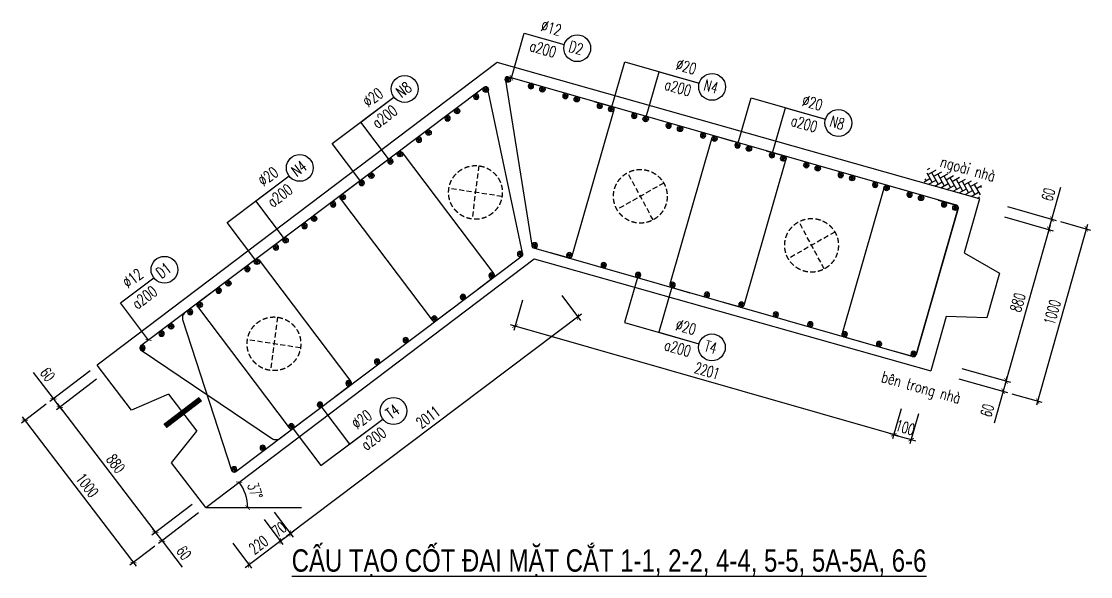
# Model space of a CAD drawing. Header units: millimetres. Extents: x -143483 to 1166745, y -1448440 to -1202244.
# Drawn here: x 638071 to 661957, y -1255045 to -1242630 of the extents above; entities that cross this region are included whole.
import ezdxf
from ezdxf.enums import TextEntityAlignment as Align

# ---------------------------------------------------------------- set-up
doc = ezdxf.new("R2010")
doc.units = ezdxf.units.MM
doc.header["$LTSCALE"] = 30
doc.header["$PDMODE"] = 3
doc.linetypes.add('DASHED', pattern=[19.05, 12.7, -6.35])
doc.layers.get('0').update_dxf_attribs({"lineweight": 9})
doc.layers.get('Defpoints').update_dxf_attribs({"lineweight": 9})
for name, color, linetype in [('ccu11-Cotthep', 9, 'Continuous'), ('ccu11-Dim', 8, 'Continuous'), ('ccu11-Hatch', 8, 'Continuous'), ('ccu11-Text', 31, 'Continuous'), ('ccu11-Thay', 7, 'Continuous'), ('ccu11-Thep', 4, 'Continuous'), ('ccu11-Thep doc', 4, 'Continuous'), ('ccu11-Thepdai', 6, 'Continuous')]:
    doc.layers.add(name, color=color, linetype=linetype)
doc.layers.add('ccu11-Khuat', color=9, linetype='DASHED', lineweight=30)
doc.layers.add('Vicom_thep doc', color=1, linetype='Continuous', lineweight=35)
doc.styles.add('ccu11-dim', font='vnsimli.shx', dxfattribs={"width": 0.65, "bigfont": 'bigfont.shx'})
doc.styles.add('ccu11-VnAvH-B', font='VHAVANB.TTF')
doc.styles.add('ccu11-vnsimli', font='vnsimli.shx', dxfattribs={"width": 0.8, "bigfont": 'vns.shx'})
doc.styles.add('ccu11-vnsimple', font='vnsimple.shx', dxfattribs={"bigfont": 'bigfont.shx'})
doc.styles.add('ccu11_simli', font='vnsimli.shx', dxfattribs={"width": 0.8})
doc.dimstyles.new('ccu11-100', dxfattribs={"dimscale": 100, "dimtxt": 2.5, "dimasz": 1, "dimexe": 1, "dimexo": 2, "dimgap": 1, "dimtad": 1, "dimdec": 0, "dimdsep": 46, "dimtxsty": 'ccu11-dim', "dimblk": 'ARCHTICK', "dimcen": -1, "dimdle": 1, "dimclrd": 256, "dimclre": 256, "dimclrt": 3, "dimadec": 0, "dimazin": 2, "dimtfac": 0.1, "dimtdec": 0, "dimtmove": 0, "dimatfit": 1, "dimldrblk": 'ARCHTICK', "dimfxl": 0, "dimtvp": 0.833333, "dimtolj": 1, "dimtzin": 12, "dimarcsym": 0})
doc.dimstyles.new('ccu11-100x4', dxfattribs={"dimscale": 100, "dimtxt": 2.5, "dimasz": 1, "dimexe": 1, "dimexo": 2, "dimgap": 1, "dimtad": 1, "dimdec": 0, "dimlfac": 0.25, "dimdsep": 46, "dimtxsty": 'ccu11-dim', "dimblk": 'ARCHTICK', "dimcen": -1, "dimdle": 1, "dimclrd": 256, "dimclre": 256, "dimclrt": 3, "dimadec": 0, "dimazin": 2, "dimtfac": 0.1, "dimtdec": 0, "dimtmove": 0, "dimatfit": 1, "dimldrblk": 'ARCHTICK', "dimfxl": 0, "dimtvp": 0.833333, "dimtolj": 1, "dimtzin": 12, "dimarcsym": 0})

# ---------------------------------------------------------------- blocks, each defined once
blk = doc.blocks.new('_ARCHTICK')
at = {"color": 0, "linetype": 'ByBlock', "const_width": 0.15}
blk.add_lwpolyline([(-0.5, -0.5), (0.5, 0.5)], dxfattribs=at)
blk = doc.blocks.new('*D3008')
at = {"layer": 'ccu11-Dim', "lineweight": -2, "transparency": 16777216}
blk.add_arc((642189, -1253501), 937, 360, 37.1599, dxfattribs=at)
at = {"layer": 'Defpoints', "color": 0, "transparency": 16777216}
for p in [(649525, -1247940), (643104, -1253300), (642189, -1253501), (642189, -1253501), (645369, -1253501)]:
    blk.add_point(p, dxfattribs=at)
at = {"layer": 'ccu11-Dim', "lineweight": -2, "transparency": 16777216, "xscale": 100, "yscale": 100, "zscale": 100}
for p, rotation in [((642936, -1252935), 127.1599090469775), ((643126, -1253501), 269.9999999999999)]:
    blk.add_blockref('_ARCHTICK', p, dxfattribs=dict(at, rotation=rotation))
at = {"layer": 'ccu11-Dim', "color": 3, "transparency": 16777216, "insert": (643290, -1253130), "char_height": 250, "attachment_point": 5, "rotation": 288.58, "style": 'ccu11-dim'}
blk.add_mtext('\\A1;37\\M+1818B', dxfattribs=at)
blk = doc.blocks.new('*D3009')
at = {"layer": 'ccu11-Dim', "linetype": 'ByBlock', "lineweight": -2, "ltscale": 30, "transparency": 16777216}
for p, q in [((638786, -1251065), (638338, -1250478)), ((639604, -1250442), (638707, -1251126)), ((639750, -1250632), (638852, -1251317)), ((638932, -1251256), (638786, -1251065)), ((638932, -1251256), (638993, -1251336))]:
    blk.add_line(p, q, dxfattribs=at)
at = {"layer": 'Defpoints', "color": 0, "linetype": 'ByBlock', "ltscale": 30, "transparency": 16777216}
for p in [(639763, -1250320), (639909, -1250511), (638932, -1251256)]:
    blk.add_point(p, dxfattribs=at)
at = {"layer": 'ccu11-Dim', "linetype": 'ByBlock', "lineweight": -2, "ltscale": 30, "transparency": 16777216, "xscale": 100, "yscale": 100, "zscale": 100}
for p, rotation in [((638786, -1251065), 307.3414812402045), ((638932, -1251256), 127.3414812402045)]:
    blk.add_blockref('_ARCHTICK', p, dxfattribs=dict(at, rotation=rotation))
at = {"layer": 'ccu11-Dim', "color": 3, "linetype": 'ByBlock', "ltscale": 30, "transparency": 16777216, "insert": (638657, -1250525), "char_height": 250, "attachment_point": 5, "rotation": 307.3415, "style": 'ccu11-dim'}
blk.add_mtext('\\A1;60', dxfattribs=at)
blk = doc.blocks.new('*D3010')
at = {"layer": 'ccu11-Dim', "linetype": 'ByBlock', "lineweight": -2, "ltscale": 30, "transparency": 16777216}
for p, q in [((639750, -1250632), (638852, -1251317)), ((638871, -1251177), (641128, -1254134)), ((641885, -1253431), (640988, -1254115))]:
    blk.add_line(p, q, dxfattribs=at)
at = {"layer": 'Defpoints', "color": 0, "linetype": 'ByBlock', "ltscale": 30, "transparency": 16777216}
for p in [(639909, -1250511), (642044, -1253310), (641067, -1254055)]:
    blk.add_point(p, dxfattribs=at)
at = {"layer": 'ccu11-Dim', "linetype": 'ByBlock', "lineweight": -2, "ltscale": 30, "transparency": 16777216, "xscale": 100, "yscale": 100, "zscale": 100}
for p, rotation in [((638932, -1251256), 127.3414812402045), ((641067, -1254055), 307.3414812402045)]:
    blk.add_blockref('_ARCHTICK', p, dxfattribs=dict(at, rotation=rotation))
at = {"layer": 'ccu11-Dim', "color": 3, "linetype": 'ByBlock', "ltscale": 30, "transparency": 16777216, "insert": (640178, -1252519), "char_height": 250, "attachment_point": 5, "rotation": 307.3415, "style": 'ccu11-dim'}
blk.add_mtext('\\A1;880', dxfattribs=at)
blk = doc.blocks.new('*D3011')
at = {"layer": 'ccu11-Dim', "linetype": 'ByBlock', "lineweight": -2, "ltscale": 30, "transparency": 16777216}
for p, q in [((641885, -1253431), (640988, -1254115)), ((642030, -1253622), (641133, -1254306)), ((641067, -1254055), (641006, -1253975)), ((641067, -1254055), (641213, -1254246)), ((641213, -1254246), (641661, -1254834))]:
    blk.add_line(p, q, dxfattribs=at)
at = {"layer": 'Defpoints', "color": 0, "linetype": 'ByBlock', "ltscale": 30, "transparency": 16777216}
for p in [(642044, -1253310), (642189, -1253501), (641067, -1254055)]:
    blk.add_point(p, dxfattribs=at)
at = {"layer": 'ccu11-Dim', "linetype": 'ByBlock', "lineweight": -2, "ltscale": 30, "transparency": 16777216, "xscale": 100, "yscale": 100, "zscale": 100}
for p, rotation in [((641067, -1254055), 307.3414812402044), ((641213, -1254246), 127.3414812402044)]:
    blk.add_blockref('_ARCHTICK', p, dxfattribs=dict(at, rotation=rotation))
at = {"layer": 'ccu11-Dim', "color": 3, "linetype": 'ByBlock', "ltscale": 30, "transparency": 16777216, "insert": (641700, -1254513), "char_height": 250, "attachment_point": 5, "rotation": 307.3415, "style": 'ccu11-dim'}
blk.add_mtext('\\A1;60', dxfattribs=at)
blk = doc.blocks.new('*D3012')
at = {"layer": 'ccu11-Dim', "linetype": 'ByBlock', "lineweight": -2, "ltscale": 30, "transparency": 16777216}
for p, q in [((638627, -1251187), (638071, -1251611)), ((638090, -1251471), (640637, -1254810)), ((641054, -1254367), (640497, -1254792))]:
    blk.add_line(p, q, dxfattribs=at)
at = {"layer": 'Defpoints', "color": 0, "linetype": 'ByBlock', "ltscale": 30, "transparency": 16777216}
for p in [(638786, -1251065), (641213, -1254246), (640577, -1254731)]:
    blk.add_point(p, dxfattribs=at)
at = {"layer": 'ccu11-Dim', "linetype": 'ByBlock', "lineweight": -2, "ltscale": 30, "transparency": 16777216, "xscale": 100, "yscale": 100, "zscale": 100}
for p, rotation in [((638150, -1251551), 127.3414812402045), ((640577, -1254731), 307.3414812402045)]:
    blk.add_blockref('_ARCHTICK', p, dxfattribs=dict(at, rotation=rotation))
at = {"layer": 'ccu11-Dim', "color": 3, "linetype": 'ByBlock', "ltscale": 30, "transparency": 16777216, "insert": (639542, -1253004), "char_height": 250, "attachment_point": 5, "rotation": 307.3415, "style": 'ccu11-dim'}
blk.add_mtext('\\A1;1000', dxfattribs=at)
blk = doc.blocks.new('*D3013')
at = {"layer": 'ccu11-Dim', "linetype": 'ByBlock', "lineweight": -2, "ltscale": 30, "transparency": 16777216}
for p, q in [((661091, -1247052), (661292, -1246340)), ((660101, -1246772), (661187, -1247079)), ((660036, -1247003), (661122, -1247310)), ((661026, -1247283), (661091, -1247052)), ((661026, -1247283), (660998, -1247379))]:
    blk.add_line(p, q, dxfattribs=at)
at = {"layer": 'Defpoints', "color": 0, "linetype": 'ByBlock', "ltscale": 30, "transparency": 16777216}
for p in [(659909, -1246718), (659843, -1246949), (661026, -1247283)]:
    blk.add_point(p, dxfattribs=at)
at = {"layer": 'ccu11-Dim', "linetype": 'ByBlock', "lineweight": -2, "ltscale": 30, "transparency": 16777216, "xscale": 100, "yscale": 100, "zscale": 100}
for p, rotation in [((661091, -1247052), 254.2212265871178), ((661026, -1247283), 74.22122658711788)]:
    blk.add_blockref('_ARCHTICK', p, dxfattribs=dict(at, rotation=rotation))
at = {"layer": 'ccu11-Dim', "color": 3, "linetype": 'ByBlock', "ltscale": 30, "transparency": 16777216, "insert": (661012, -1246502), "char_height": 250, "attachment_point": 5, "rotation": 74.2212, "style": 'ccu11-dim'}
blk.add_mtext('\\A1;60', dxfattribs=at)
blk = doc.blocks.new('*D3014')
at = {"layer": 'ccu11-Dim', "linetype": 'ByBlock', "lineweight": -2, "ltscale": 30, "transparency": 16777216}
for p, q in [((660036, -1247003), (661122, -1247310)), ((661053, -1247186), (660041, -1250766)), ((659079, -1250390), (660165, -1250697))]:
    blk.add_line(p, q, dxfattribs=at)
at = {"layer": 'Defpoints', "color": 0, "linetype": 'ByBlock', "ltscale": 30, "transparency": 16777216}
for p in [(659843, -1246949), (658886, -1250336), (660068, -1250670)]:
    blk.add_point(p, dxfattribs=at)
at = {"layer": 'ccu11-Dim', "linetype": 'ByBlock', "lineweight": -2, "ltscale": 30, "transparency": 16777216, "xscale": 100, "yscale": 100, "zscale": 100}
for p, rotation in [((661026, -1247283), 74.22122658711785), ((660068, -1250670), 254.2212265871178)]:
    blk.add_blockref('_ARCHTICK', p, dxfattribs=dict(at, rotation=rotation))
at = {"layer": 'ccu11-Dim', "color": 3, "linetype": 'ByBlock', "ltscale": 30, "transparency": 16777216, "insert": (660330, -1248915), "char_height": 250, "attachment_point": 5, "rotation": 74.2212, "style": 'ccu11-dim'}
blk.add_mtext('\\A1;880', dxfattribs=at)
blk = doc.blocks.new('*D3015')
at = {"layer": 'ccu11-Dim', "linetype": 'ByBlock', "lineweight": -2, "ltscale": 30, "transparency": 16777216}
for p, q in [((659079, -1250390), (660165, -1250697)), ((659013, -1250621), (660099, -1250928)), ((660068, -1250670), (660003, -1250901)), ((660068, -1250670), (660096, -1250574)), ((660003, -1250901), (659802, -1251613))]:
    blk.add_line(p, q, dxfattribs=at)
at = {"layer": 'Defpoints', "color": 0, "linetype": 'ByBlock', "ltscale": 30, "transparency": 16777216}
for p in [(658886, -1250336), (658821, -1250567), (660068, -1250670)]:
    blk.add_point(p, dxfattribs=at)
at = {"layer": 'ccu11-Dim', "linetype": 'ByBlock', "lineweight": -2, "ltscale": 30, "transparency": 16777216, "xscale": 100, "yscale": 100, "zscale": 100}
for p, rotation in [((660068, -1250670), 254.2212265871178), ((660003, -1250901), 74.22122658711785)]:
    blk.add_blockref('_ARCHTICK', p, dxfattribs=dict(at, rotation=rotation))
at = {"layer": 'ccu11-Dim', "color": 3, "linetype": 'ByBlock', "ltscale": 30, "transparency": 16777216, "insert": (659648, -1251329), "char_height": 250, "attachment_point": 5, "rotation": 74.2212, "style": 'ccu11-dim'}
blk.add_mtext('\\A1;60', dxfattribs=at)
blk = doc.blocks.new('*D3016')
at = {"layer": 'ccu11-Dim', "linetype": 'ByBlock', "lineweight": -2, "ltscale": 30, "transparency": 16777216}
for p, q in [((661888, -1247173), (660746, -1251215)), ((661283, -1247106), (661957, -1247296)), ((660196, -1250955), (660869, -1251146))]:
    blk.add_line(p, q, dxfattribs=at)
at = {"layer": 'Defpoints', "color": 0, "linetype": 'ByBlock', "ltscale": 30, "transparency": 16777216}
for p in [(661091, -1247052), (660003, -1250901), (660773, -1251118)]:
    blk.add_point(p, dxfattribs=at)
at = {"layer": 'ccu11-Dim', "linetype": 'ByBlock', "lineweight": -2, "ltscale": 30, "transparency": 16777216, "xscale": 100, "yscale": 100, "zscale": 100}
for p, rotation in [((661861, -1247269), 74.22122658711785), ((660773, -1251118), 254.2212265871178)]:
    blk.add_blockref('_ARCHTICK', p, dxfattribs=dict(at, rotation=rotation))
at = {"layer": 'ccu11-Dim', "color": 3, "linetype": 'ByBlock', "ltscale": 30, "transparency": 16777216, "insert": (661100, -1249133), "char_height": 250, "attachment_point": 5, "rotation": 74.2212, "style": 'ccu11-dim'}
blk.add_mtext('\\A1;1000', dxfattribs=at)
blk = doc.blocks.new('MCT')
at = {"ltscale": 0.005}
for p, q in [((-0.49, 0), (0.49, 0)), ((0.35, -0.35), (-0.35, 0.35)), ((-0.35, -0.35), (0.35, 0.35)), ((0, -0.49), (0, 0.49))]:
    blk.add_line(p, q, dxfattribs=at)
blk.add_circle((0, 0), 0.492, dxfattribs=at)
blk = doc.blocks.new('*U1507')
at = {"layer": 'ccu11-Thep doc', "xscale": -121.9200000001001, "yscale": 121.9200000001001, "zscale": 121.92, "rotation": 270}
blk.add_blockref('MCT', (0, 0), dxfattribs=at)
blk = doc.blocks.new('*U1508')
at = {"layer": 'ccu11-Thep doc', "color": 0, "linetype": 'ByBlock', "lineweight": -2, "transparency": 16777216}
for p in [(0, 0), (800, 0), (1600, 0), (2400, 0), (3200, 0), (4000, 0), (4800, 0), (5600, 0), (6400, 0), (7200, 0), (8000, 0), (8800, 0)]:
    blk.add_blockref('*U1507', p, dxfattribs=at)
blk = doc.blocks.new('*U1509')
at = {"layer": 'ccu11-Thep doc', "xscale": -121.9200000001001, "yscale": 121.9200000001001, "zscale": 121.92, "rotation": 270}
blk.add_blockref('MCT', (0, 0), dxfattribs=at)
blk = doc.blocks.new('*U1510')
at = {"layer": 'ccu11-Thep doc', "color": 0, "linetype": 'ByBlock', "lineweight": -2, "transparency": 16777216}
for p in [(0, 0), (800, 0), (1600, 0), (2400, 0), (3200, 0), (4000, 0), (4800, 0), (5600, 0), (6400, 0), (7200, 0), (8000, 0)]:
    blk.add_blockref('*U1509', p, dxfattribs=at)
blk = doc.blocks.new('SHD')
at = {"layer": 'ccu11-Cotthep'}
blk.add_circle((300, 0), 300, dxfattribs=at)
at = {"layer": 'ccu11-Cotthep', "color": 31, "style": 'ccu11_simli', "width": 0.8}
blk.add_attdef('DK', text='', height=250, dxfattribs=at).set_placement((-101, 65), align=Align.BOTTOM_RIGHT)
blk.add_attdef('KH', text='', height=250, dxfattribs=at).set_placement((300, 0), align=Align.MIDDLE)
blk.add_attdef('KC', text='', height=250, dxfattribs=at).set_placement((-101, -142), align=Align.TOP_RIGHT)
blk = doc.blocks.new('*D3017')
at = {"layer": 'ccu11-Dim', "linetype": 'ByBlock', "lineweight": -2, "ltscale": 30, "transparency": 16777216}
for p, q in [((643494, -1253770), (643915, -1254329)), ((643072, -1254839), (643935, -1254189)), ((642791, -1254299), (643213, -1254858))]:
    blk.add_line(p, q, dxfattribs=at)
at = {"layer": 'Defpoints', "color": 0, "linetype": 'ByBlock', "ltscale": 30, "transparency": 16777216}
for p in [(643374, -1253610), (642671, -1254140), (643855, -1254249)]:
    blk.add_point(p, dxfattribs=at)
at = {"layer": 'ccu11-Dim', "linetype": 'ByBlock', "lineweight": -2, "ltscale": 30, "transparency": 16777216, "xscale": 100, "yscale": 100, "zscale": 100}
for p, rotation in [((643855, -1254249), 37.00000000449088), ((643152, -1254779), 217.0000000044909)]:
    blk.add_blockref('_ARCHTICK', p, dxfattribs=dict(at, rotation=rotation))
at = {"layer": 'ccu11-Dim', "color": 3, "linetype": 'ByBlock', "ltscale": 30, "transparency": 16777216, "insert": (643368, -1254334), "char_height": 250, "attachment_point": 5, "rotation": 37, "style": 'ccu11-dim'}
blk.add_mtext('\\A1;220', dxfattribs=at)
blk = doc.blocks.new('*D3018')
at = {"layer": 'ccu11-Dim', "linetype": 'ByBlock', "lineweight": -2, "ltscale": 30, "transparency": 16777216}
for p, q in [((643494, -1253770), (643915, -1254329)), ((643718, -1253601), (644139, -1254160)), ((644079, -1254081), (644159, -1254020)), ((643855, -1254249), (643775, -1254309)), ((643855, -1254249), (644079, -1254081))]:
    blk.add_line(p, q, dxfattribs=at)
at = {"layer": 'Defpoints', "color": 0, "linetype": 'ByBlock', "ltscale": 30, "transparency": 16777216}
for p in [(643597, -1253442), (643374, -1253610), (644079, -1254081)]:
    blk.add_point(p, dxfattribs=at)
at = {"layer": 'ccu11-Dim', "linetype": 'ByBlock', "lineweight": -2, "ltscale": 30, "transparency": 16777216, "xscale": 100, "yscale": 100, "zscale": 100}
for p, rotation in [((644079, -1254081), 217.0000000044909), ((643855, -1254249), 37.00000000449092)]:
    blk.add_blockref('_ARCHTICK', p, dxfattribs=dict(at, rotation=rotation))
at = {"layer": 'ccu11-Dim', "color": 3, "linetype": 'ByBlock', "ltscale": 30, "transparency": 16777216, "insert": (643832, -1253985), "char_height": 250, "attachment_point": 5, "rotation": 37, "style": 'ccu11-dim'}
blk.add_mtext('\\A1;70', dxfattribs=at)
blk = doc.blocks.new('*D3019')
at = {"layer": 'ccu11-Dim', "linetype": 'ByBlock', "lineweight": -2, "ltscale": 30, "transparency": 16777216}
for p, q in [((650143, -1248760), (650564, -1249319)), ((650584, -1249179), (643999, -1254141)), ((643718, -1253601), (644139, -1254160))]:
    blk.add_line(p, q, dxfattribs=at)
at = {"layer": 'Defpoints', "color": 0, "linetype": 'ByBlock', "ltscale": 30, "transparency": 16777216}
for p in [(650022, -1248600), (643597, -1253442), (644079, -1254081)]:
    blk.add_point(p, dxfattribs=at)
at = {"layer": 'ccu11-Dim', "linetype": 'ByBlock', "lineweight": -2, "ltscale": 30, "transparency": 16777216, "xscale": 100, "yscale": 100, "zscale": 100}
for p, rotation in [((650504, -1249239), 37.00000000449092), ((644079, -1254081), 217.0000000044909)]:
    blk.add_blockref('_ARCHTICK', p, dxfattribs=dict(at, rotation=rotation))
at = {"layer": 'ccu11-Dim', "color": 3, "linetype": 'ByBlock', "ltscale": 30, "transparency": 16777216, "insert": (647156, -1251480), "char_height": 250, "attachment_point": 5, "rotation": 37, "style": 'ccu11-dim'}
blk.add_mtext('\\A1;2011', dxfattribs=at)
blk = doc.blocks.new('*U1513')
at = {"layer": 'ccu11-Thep doc', "xscale": -121.9200000001001, "yscale": 121.9200000001001, "zscale": 121.92, "rotation": 270}
blk.add_blockref('MCT', (0, 0), dxfattribs=at)
blk = doc.blocks.new('*U1514')
at = {"layer": 'ccu11-Thep doc', "color": 0, "linetype": 'ByBlock', "lineweight": -2, "transparency": 16777216}
for p in [(0, 0), (800, 0), (1600, 0), (2400, 0), (3200, 0), (4000, 0), (4800, 0), (5600, 0), (6400, 0), (7200, 0), (8000, 0), (8800, 0), (9600, 0), (10400, 0)]:
    blk.add_blockref('*U1513', p, dxfattribs=at)
blk = doc.blocks.new('*U1511')
at = {"layer": 'ccu11-Thep doc', "xscale": -121.9200000001001, "yscale": 121.9200000001001, "zscale": 121.92, "rotation": 270}
blk.add_blockref('MCT', (0, 0), dxfattribs=at)
blk = doc.blocks.new('*U1512')
at = {"layer": 'ccu11-Thep doc', "color": 0, "linetype": 'ByBlock', "lineweight": -2, "transparency": 16777216}
for p in [(0, 0), (800, 0), (1600, 0), (2400, 0), (3200, 0), (4000, 0), (4800, 0), (5600, 0), (6400, 0), (7200, 0), (8000, 0), (8800, 0)]:
    blk.add_blockref('*U1511', p, dxfattribs=at)
blk = doc.blocks.new('*D3020')
at = {"layer": 'ccu11-Dim', "linetype": 'ByBlock', "lineweight": -2, "ltscale": 30, "transparency": 16777216}
for p, q in [((649263, -1248865), (649069, -1249541)), ((657657, -1251900), (649001, -1249418)), ((657726, -1251296), (657533, -1251968))]:
    blk.add_line(p, q, dxfattribs=at)
at = {"layer": 'Defpoints', "color": 0, "linetype": 'ByBlock', "ltscale": 30, "transparency": 16777216}
for p in [(649318, -1248673), (649097, -1249445), (657782, -1251103)]:
    blk.add_point(p, dxfattribs=at)
at = {"layer": 'ccu11-Dim', "linetype": 'ByBlock', "lineweight": -2, "ltscale": 30, "transparency": 16777216, "xscale": 100, "yscale": 100, "zscale": 100}
for p, rotation in [((649097, -1249445), 163.9999999969011), ((657561, -1251872), 343.9999999969011)]:
    blk.add_blockref('_ARCHTICK', p, dxfattribs=dict(at, rotation=rotation))
at = {"layer": 'ccu11-Dim', "color": 3, "linetype": 'ByBlock', "ltscale": 30, "transparency": 16777216, "insert": (653391, -1250442), "char_height": 250, "attachment_point": 5, "rotation": 344, "style": 'ccu11-dim'}
blk.add_mtext('\\A1;2201', dxfattribs=at)
blk = doc.blocks.new('*D3021')
at = {"layer": 'ccu11-Dim', "linetype": 'ByBlock', "lineweight": -2, "ltscale": 30, "transparency": 16777216}
for p, q in [((657726, -1251296), (657533, -1251968)), ((658111, -1251406), (657918, -1252079)), ((657561, -1251872), (657465, -1251845)), ((657561, -1251872), (657946, -1251983)), ((657946, -1251983), (658042, -1252010))]:
    blk.add_line(p, q, dxfattribs=at)
at = {"layer": 'Defpoints', "color": 0, "linetype": 'ByBlock', "ltscale": 30, "transparency": 16777216}
for p in [(657782, -1251103), (658166, -1251214), (657946, -1251983)]:
    blk.add_point(p, dxfattribs=at)
at = {"layer": 'ccu11-Dim', "linetype": 'ByBlock', "lineweight": -2, "ltscale": 30, "transparency": 16777216, "xscale": 100, "yscale": 100, "zscale": 100}
for p, rotation in [((657561, -1251872), 343.9999999969011), ((657946, -1251983), 163.9999999969011)]:
    blk.add_blockref('_ARCHTICK', p, dxfattribs=dict(at, rotation=rotation))
at = {"layer": 'ccu11-Dim', "color": 3, "linetype": 'ByBlock', "ltscale": 30, "transparency": 16777216, "insert": (657815, -1251711), "char_height": 250, "attachment_point": 5, "rotation": 344, "style": 'ccu11-dim'}
blk.add_mtext('\\A1;100', dxfattribs=at)
blk = doc.blocks.new('ccu11_block_thep')
at = {"layer": 'ccu11-Thep', "color": 3}
for p, q in [((-0.4, 0), (0.4, 0)), ((-0.28, 0.28), (0.28, -0.28)), ((0.28, 0.28), (-0.28, -0.28)), ((0, 0.4), (0, -0.4))]:
    blk.add_line(p, q, dxfattribs=at)
at = {"layer": 'ccu11-Thep', "color": 1, "const_width": 0.0667}
blk.add_lwpolyline([(-0.4, 0, 1), (0.4, 0, 1), (-0.4, 0, 1)], format="xyb", dxfattribs=at)
at = {"layer": 'ccu11-Thep', "color": 1}
blk.add_circle((0, 0), 0.4, dxfattribs=at)
blk = doc.blocks.new('*U1519')
at = {"layer": 'Vicom_thep doc', "xscale": -150, "yscale": 150, "zscale": 150, "rotation": 180}
blk.add_blockref('ccu11_block_thep', (0, 0), dxfattribs=at)
blk = doc.blocks.new('*U1520')
at = {"layer": 'ccu11-Thep doc', "color": 0, "linetype": 'ByBlock', "lineweight": -2, "transparency": 16777216}
for p in [(0, 0), (800, 0), (1600, 0), (2400, 0), (3200, 0), (4000, 0), (4800, 0), (5600, 0), (6400, 0), (7200, 0), (8000, 0), (8800, 0)]:
    blk.add_blockref('*U1519', p, dxfattribs=at)
blk = doc.blocks.new('*U1521')
at = {"layer": 'Vicom_thep doc', "xscale": -150, "yscale": 150, "zscale": 150, "rotation": 180}
blk.add_blockref('ccu11_block_thep', (0, 0), dxfattribs=at)
blk = doc.blocks.new('*U1522')
at = {"layer": 'ccu11-Thep doc', "color": 0, "linetype": 'ByBlock', "lineweight": -2, "transparency": 16777216}
for p in [(0, 0), (800, 0), (1600, 0), (2400, 0), (3200, 0), (4000, 0), (4800, 0), (5600, 0), (6400, 0), (7200, 0), (8000, 0), (8800, 0), (9600, 0)]:
    blk.add_blockref('*U1521', p, dxfattribs=at)

msp = doc.modelspace()

# ---------------------------------------------------------------- hatches: boundary and pattern name
at = {"layer": 'ccu11-Hatch', "ltscale": 10}
h = msp.add_hatch(dxfattribs=at)
h.set_pattern_fill('AR-HBONE', color=256, scale=25, angle=254.221227, style=0)
h.set_pattern_definition([(29.2212266, (-1997648.73, 1350248.35), (136.0924299, -38.4558258), [300, -100]), (299.2212266, (-1997561.46, 1350297.17), (136.0924299, -38.4558258), [300, -100])])
h.paths.add_polyline_path([(658326.61, -1245904.03), (658230.69, -1246243.47), (659474.35, -1246594.89), (659523.2, -1246264.42)])

# ---------------------------------------------------------------- linework, layer by layer
at = {"layer": 'ccu11-Dim'}
msp.add_lwpolyline([(642189.2, -1253500.51), (644331.65, -1253500.51)], dxfattribs=at)
at = {"layer": 'ccu11-Khuat', "ltscale": 0.3}
for p, q in [((648290.97, -1245859.61), (648138.31, -1247049.86)), ((652182.56, -1247069.62), (651613.49, -1246013.14)), ((648807.75, -1246545.4), (647621.53, -1246364.07)), ((652419.25, -1246244.19), (651376.8, -1246838.58)), ((656007.86, -1248166.51), (655438.79, -1247110.02)), ((656244.55, -1247341.07), (655202.1, -1247935.46)), ((643789.41, -1249244.82), (643636.75, -1250435.07)), ((644306.19, -1249930.61), (643119.97, -1249749.28))]:
    msp.add_line(p, q, dxfattribs=at)
for centre in [(648214.64, -1246454.74), (651898.03, -1246541.38), (655723.32, -1247638.27), (643713.08, -1249839.95)]:
    msp.add_circle(centre, 600, dxfattribs=at)
at = {"layer": 'ccu11-Thay'}
for p, q in [((648696.38, -1243549.34), (639762.93, -1250320.35)), ((659474.35, -1246594.89), (648696.38, -1243549.34)), ((659474.35, -1246594.89), (659131.73, -1247807.41)), ((659131.73, -1247807.41), (659918.52, -1248258.35)), ((642189.2, -1253500.51), (649525.29, -1247940.2)), ((649525.29, -1247940.2), (658386.66, -1250444.17)), ((659918.52, -1248258.35), (659635.72, -1249259.16)), ((658729.28, -1249231.64), (658386.66, -1250444.17)), ((659635.72, -1249259.16), (658729.28, -1249231.64)), ((640527.22, -1251322.11), (639762.95, -1250320.37)), ((641360.1, -1250963.39), (640527.22, -1251322.11)), ((641424.93, -1252498.77), (641990.93, -1251790.22)), ((642189.2, -1253500.51), (641424.93, -1252498.77))]:
    msp.add_line(p, q, dxfattribs=at)
msp.add_lwpolyline([(641360.1, -1250963.39), (641990.93, -1251790.22)], dxfattribs=at)
at = {"layer": 'ccu11-Thep', "const_width": 120}
msp.add_lwpolyline([(642073.22, -1251073.38), (641278.19, -1251679.95)], dxfattribs=at)
at = {"layer": 'ccu11-Thepdai'}
for points in [[(649507.87, -1247693.56), (657983.94, -1250124.03, 0.41421356), (658058.15, -1250082.9), (658998.07, -1246804.99, 0.41421356), (658963.79, -1246743.15), (648940.1, -1243868.9, 0.41421356), (648878.25, -1243903.18), (649473.59, -1247631.72, 0.41421356), (649507.87, -1247693.56)], [(642280.92, -1248723.37), (641705.52, -1249156.96, 0.23620228), (641672.08, -1249298.29), (642764.68, -1252665.55, 0.5204497), (642858.16, -1252695.9), (649256.44, -1247874.45, 0.41421356), (649266.29, -1247804.42), (648485.9, -1244110.19, 0.41421356), (648415.87, -1244100.35), (640739.77, -1249884.7, 0.5204497), (640743.18, -1249982.93), (643678.83, -1251961.34, 0.23620228), (643823.91, -1251968.15), (644399.3, -1251534.56)], [(650860.36, -1244419.53), (651264.09, -1244535.29, -0.41421356), (651305.22, -1244609.51), (650368.06, -1247877.8, -0.41421356), (650293.84, -1247918.93), (649890.11, -1247803.17)], [(653974.84, -1245312.59), (653571.11, -1245196.82, 0.41421356), (653496.9, -1245237.96), (652559.73, -1248506.25, 0.41421356), (652600.87, -1248580.46), (653004.6, -1248696.23)], [(646155.73, -1245803.48), (646491.16, -1245550.72, -0.41421356), (646575.19, -1245562.53), (648621.36, -1248277.89, -0.41421356), (648609.55, -1248361.92), (648274.12, -1248614.68)], [(654705.4, -1245522.08), (655109.13, -1245637.84, -0.41421356), (655150.27, -1245712.06), (654213.1, -1248980.35, -0.41421356), (654138.89, -1249021.48), (653735.16, -1248905.72)], [(645548.77, -1246260.86), (645213.34, -1246513.62, 0.41421356), (645201.54, -1246597.65), (647247.71, -1249313.01, 0.41421356), (647331.73, -1249324.82), (647667.16, -1249072.06)], [(657819.89, -1246415.14), (657416.16, -1246299.37, 0.41421356), (657341.95, -1246340.51), (656404.78, -1249608.8, 0.41421356), (656445.92, -1249683.01), (656849.65, -1249798.78)], [(658550.45, -1246624.62), (658954.18, -1246740.39, -0.41421356), (658995.32, -1246814.61), (658058.15, -1250082.9, -0.41421356), (657983.94, -1250124.03), (657580.21, -1250008.27)], [(642961.19, -1248210.74), (643296.62, -1247957.98, -0.41421356), (643380.65, -1247969.79), (645426.82, -1250685.15, -0.41421356), (645415.01, -1250769.18), (645079.58, -1251021.94)], [(642354.23, -1248668.12), (642018.8, -1248920.88, 0.41421356), (642006.99, -1249004.91), (644053.16, -1251720.27, 0.41421356), (644137.19, -1251732.08), (644472.62, -1251479.32)]]:
    msp.add_lwpolyline(points, format="xyb", dxfattribs=at)

# ---------------------------------------------------------------- block references
at = {"layer": 'ccu11-Cotthep'}
ref = msp.add_blockref('SHD', (650198.76, -1243147.53), dxfattribs=dict(at, rotation=344))
ref.add_attrib('KH', 'D2', dxfattribs={"color": 31, "height": 250, "rotation": 344, "style": 'ccu11-vnsimple', "width": 0.7}).set_placement((650463.11, -1243223.33), align=Align.MIDDLE_CENTER)
ref.add_attrib('KC', 'a200', dxfattribs={"color": 31, "height": 250, "rotation": 344, "style": 'ccu11-vnsimple', "width": 0.7}).set_placement((649759.22, -1243125.53), align=Align.TOP_CENTER)
ref.add_attrib('DK', '`12', dxfattribs={"color": 31, "height": 250, "rotation": 344, "style": 'ccu11-vnsimple', "width": 0.7}).set_placement((649853.4, -1242970.48), align=Align.BOTTOM_CENTER)
ref = msp.add_blockref('SHD', (653212.87, -1244011.81), dxfattribs=dict(at, rotation=344))
ref.add_attrib('KH', 'N4', dxfattribs={"color": 31, "height": 250, "rotation": 344, "style": 'ccu11-vnsimple', "width": 0.7}).set_placement((653477.22, -1244087.62), align=Align.MIDDLE_CENTER)
ref.add_attrib('KC', 'a200', dxfattribs={"color": 31, "height": 250, "rotation": 344, "style": 'ccu11-vnsimple', "width": 0.7}).set_placement((652773.33, -1243989.81), align=Align.TOP_CENTER)
ref.add_attrib('DK', '`20', dxfattribs={"color": 31, "height": 250, "rotation": 344, "style": 'ccu11-vnsimple', "width": 0.7}).set_placement((652867.51, -1243834.76), align=Align.BOTTOM_CENTER)
ref = msp.add_blockref('SHD', (646393.2, -1244321.87), dxfattribs=dict(at, rotation=37))
ref.add_attrib('KH', 'N8', dxfattribs={"color": 31, "height": 250, "rotation": 37, "style": 'ccu11-vnsimple', "width": 0.7}).set_placement((646612.83, -1244156.37), align=Align.MIDDLE_CENTER)
ref.add_attrib('KC', 'a200', dxfattribs={"color": 31, "height": 250, "rotation": 37, "style": 'ccu11-vnsimple', "width": 0.7}).set_placement((646111.1, -1244659.66), align=Align.TOP_CENTER)
ref.add_attrib('DK', '`20', dxfattribs={"color": 31, "height": 250, "rotation": 37, "style": 'ccu11-vnsimple', "width": 0.7}).set_placement((646043.96, -1244491.13), align=Align.BOTTOM_CENTER)
ref = msp.add_blockref('SHD', (656033.58, -1244819.91), dxfattribs=dict(at, rotation=344))
ref.add_attrib('KH', 'N8', dxfattribs={"color": 31, "height": 250, "rotation": 344, "style": 'ccu11-vnsimple', "width": 0.7}).set_placement((656297.93, -1244895.71), align=Align.MIDDLE_CENTER)
ref.add_attrib('KC', 'a200', dxfattribs={"color": 31, "height": 250, "rotation": 344, "style": 'ccu11-vnsimple', "width": 0.7}).set_placement((655594.04, -1244797.9), align=Align.TOP_CENTER)
ref.add_attrib('DK', '`20', dxfattribs={"color": 31, "height": 250, "rotation": 344, "style": 'ccu11-vnsimple', "width": 0.7}).set_placement((655688.22, -1244642.85), align=Align.BOTTOM_CENTER)
ref = msp.add_blockref('SHD', (644051.36, -1246086.58), dxfattribs=dict(at, rotation=37))
ref.add_attrib('KH', 'N4', dxfattribs={"color": 31, "height": 250, "rotation": 37, "style": 'ccu11-vnsimple', "width": 0.7}).set_placement((644270.98, -1245921.08), align=Align.MIDDLE_CENTER)
ref.add_attrib('KC', 'a200', dxfattribs={"color": 31, "height": 250, "rotation": 37, "style": 'ccu11-vnsimple', "width": 0.7}).set_placement((643769.26, -1246424.36), align=Align.TOP_CENTER)
ref.add_attrib('DK', '`20', dxfattribs={"color": 31, "height": 250, "rotation": 37, "style": 'ccu11-vnsimple', "width": 0.7}).set_placement((643702.11, -1246255.84), align=Align.BOTTOM_CENTER)
ref = msp.add_blockref('SHD', (641027.88, -1248364.93), dxfattribs=dict(at, rotation=37))
ref.add_attrib('KH', 'D1', dxfattribs={"color": 31, "height": 250, "rotation": 37, "style": 'ccu11-vnsimple', "width": 0.7}).set_placement((641247.51, -1248199.43), align=Align.MIDDLE_CENTER)
ref.add_attrib('KC', 'a200', dxfattribs={"color": 31, "height": 250, "rotation": 37, "style": 'ccu11-vnsimple', "width": 0.7}).set_placement((640745.78, -1248702.72), align=Align.TOP_CENTER)
ref.add_attrib('DK', '`12', dxfattribs={"color": 31, "height": 250, "rotation": 37, "style": 'ccu11-vnsimple', "width": 0.7}).set_placement((640678.64, -1248534.19), align=Align.BOTTOM_CENTER)
ref = msp.add_blockref('SHD', (653207.12, -1249836.59), dxfattribs=dict(at, rotation=344))
ref.add_attrib('KH', 'T4', dxfattribs={"color": 31, "height": 250, "rotation": 344, "style": 'ccu11-vnsimple', "width": 0.7}).set_placement((653471.47, -1249912.39), align=Align.MIDDLE_CENTER)
ref.add_attrib('KC', 'a200', dxfattribs={"color": 31, "height": 250, "rotation": 344, "style": 'ccu11-vnsimple', "width": 0.7}).set_placement((652767.58, -1249814.58), align=Align.TOP_CENTER)
ref.add_attrib('DK', '`20', dxfattribs={"color": 31, "height": 250, "rotation": 344, "style": 'ccu11-vnsimple', "width": 0.7}).set_placement((652861.76, -1249659.53), align=Align.BOTTOM_CENTER)
ref = msp.add_blockref('SHD', (646144.13, -1251522.41), dxfattribs=dict(at, rotation=37))
ref.add_attrib('KH', 'T4', dxfattribs={"color": 31, "height": 250, "rotation": 37, "style": 'ccu11-vnsimple', "width": 0.7}).set_placement((646363.76, -1251356.91), align=Align.MIDDLE_CENTER)
ref.add_attrib('KC', 'a200', dxfattribs={"color": 31, "height": 250, "rotation": 37, "style": 'ccu11-vnsimple', "width": 0.7}).set_placement((645862.04, -1251860.2), align=Align.TOP_CENTER)
ref.add_attrib('DK', '`20', dxfattribs={"color": 31, "height": 250, "rotation": 37, "style": 'ccu11-vnsimple', "width": 0.7}).set_placement((645794.89, -1251691.67), align=Align.BOTTOM_CENTER)
at = {"layer": 'ccu11-Thep doc', "xscale": -1}
for name, p, rotation in [('*U1514', (658937.64, -1246798.07), 344), ('*U1508', (648444, -1244154.28), 37.00000000000003)]:
    msp.add_blockref(name, p, dxfattribs=dict(at, rotation=rotation))
at = {"layer": 'ccu11-Thep doc'}
for name, p, rotation in [('*U1520', (641202.21, -1249611.36), 37), ('*U1522', (649454.2, -1244078), 344), ('*U1512', (658000.47, -1250066.36), 164), ('*U1510', (649212.35, -1247832.55), 217)]:
    msp.add_blockref(name, p, dxfattribs=dict(at, rotation=rotation))
at = {"layer": 'ccu11-Thep doc', "xscale": -121.9200000001001, "yscale": 121.9200000001001, "zscale": 121.9200000001001, "rotation": 307}
msp.add_blockref('MCT', (640776.81, -1249931.92), dxfattribs=at)

# ---------------------------------------------------------------- texts
at = {"layer": 'ccu11-Text', "linetype": 'Continuous', "style": 'ccu11-vnsimli', "width": 0.75}
for s, p in [('ngoµi nhµ', (659183.22, -1246046.93)), ('bªn trong nhµ', (658138.84, -1250933.69))]:
    msp.add_text(s, height=250, rotation=344.221227, dxfattribs=at).set_placement(p, align=Align.CENTER)
at = {"layer": 'ccu11-Text', "color": 6, "style": 'ccu11-VnAvH-B', "width": 0.8}
msp.add_text('%%UcÊu t¹o cèt ®ai mÆt c¾t 1-1, 2-2, 4-4, 5-5, 5a-5a, 6-6', height=500, dxfattribs=at).set_placement((651198.67, -1254935.13), align=Align.CENTER)

# ---------------------------------------------------------------- dimensions: what is measured, and where the dimension line sits
at = {"layer": 'ccu11-Dim', "linetype": 'ByBlock', "ltscale": 30}
for base, p1, p2, angle, picture, middle in [((661025.56, -1247282.62), (659908.71, -1246717.63), (659843.45, -1246948.59), 74.221227, '*D3013', (661228.96, -1246562.82)), ((638931.9, -1251256.28), (639762.95, -1250320.37), (639908.52, -1250511.18), 127.341481, '*D3009', (638478.2, -1250661.61)), ((660068.39, -1250669.98), (658821.02, -1250566.9), (658886.28, -1250335.95), 254.221227, '*D3015', (659865, -1251389.78)), ((641067.01, -1254054.8), (642189.2, -1253500.51), (642043.63, -1253309.7), 307.341481, '*D3011', (641520.71, -1254649.47))]:
    dim = msp.add_linear_dim(base=base, p1=p1, p2=p2, angle=angle, dimstyle='ccu11-100x4', dxfattribs=at)
    dim.commit()
    dim.dimension.update_dxf_attribs({"geometry": picture, "text_midpoint": middle, "dimtype": 160})
for base, p1, p2, angle, override, picture, middle in [((660068.39, -1250669.98), (659843.45, -1246948.59), (658886.28, -1250335.95), 74.221227, {"dimtmove": 1}, '*D3014', (660330.45, -1248915.11)), ((641067.01, -1254054.8), (639908.52, -1250511.18), (642043.63, -1253309.7), 127.341481, {"dimtmove": 1}, '*D3010', (640178.34, -1252519.06)), ((657945.54, -1251982.53), (657781.54, -1251103.26), (658166.05, -1251213.52), 164, {"dimtix": 1}, '*D3021', (657815.31, -1251711.12)), ((644078.74, -1254080.51), (643373.67, -1253610.11), (643597.29, -1253441.6), 217, {"dimtix": 1}, '*D3018', (643831.52, -1253985.07))]:
    dim = msp.add_linear_dim(base=base, p1=p1, p2=p2, angle=angle, dimstyle='ccu11-100x4', override=override, dxfattribs=at)
    dim.commit()
    dim.dimension.update_dxf_attribs({"geometry": picture, "text_midpoint": middle})
for base, p1, p2, angle, picture, middle in [((660772.98, -1251118.47), (661090.82, -1247051.66), (660003.13, -1250900.93), 74.221227, '*D3016', (661100.31, -1249132.65)), ((644078.74, -1254080.51), (650022.42, -1248599.91), (643597.29, -1253441.6), 217, '*D3019', (647155.9, -1251479.97)), ((649096.8, -1249445.19), (657781.54, -1251103.26), (649318.29, -1248672.76), 164, '*D3020', (653390.94, -1250442.45)), ((640576.56, -1254730.86), (638786.33, -1251065.47), (641212.58, -1254245.61), 127.341481, '*D3012', (639542.31, -1253004.31)), ((643855.12, -1254249.01), (642670.87, -1254139.7), (643373.67, -1253610.11), 217, '*D3017', (643368.31, -1254334.12))]:
    dim = msp.add_linear_dim(base=base, p1=p1, p2=p2, angle=angle, dimstyle='ccu11-100x4', dxfattribs=at)
    dim.commit()
    dim.dimension.update_dxf_attribs({"geometry": picture, "text_midpoint": middle})
at = {"layer": 'ccu11-Dim'}
dim = msp.add_angular_dim_2l(base=(643104.14, -1253299.57), line1=((642189.2, -1253500.51), (645368.52, -1253500.51)), line2=((642189.2, -1253500.51), (649525.29, -1247940.2)), dimstyle='ccu11-100', dxfattribs=at)
dim.commit()
dim.dimension.update_dxf_attribs({"geometry": '*D3008', "text_midpoint": (643290.4, -1253130.34)})

# ---------------------------------------------------------------- leaders
at = {"layer": 'ccu11-Cotthep', "linetype": 'ByBlock', "ltscale": 30}
for points in [[(649018.99, -1243891.52), (649305.75, -1242891.47), (650198.76, -1243147.53)], [(640912.05, -1249754.88), (640285.95, -1248924.01), (641027.88, -1248364.93)]]:
    msp.add_leader(points, dimstyle='ccu11-100x4', dxfattribs=at)
at = {"layer": 'ccu11-Cotthep'}
for points in [[(651247.55, -1244592.97), (651550.85, -1243535.24), (653212.87, -1244011.81)], [(652016.56, -1244813.48), (652319.86, -1243755.75), (653212.87, -1244011.81)], [(645674.57, -1246241.19), (645012.36, -1245362.41), (646393.2, -1244321.87)], [(646313.48, -1245759.74), (645651.27, -1244880.96), (646393.2, -1244321.87)], [(654068.26, -1245401.06), (654371.56, -1244343.33), (656033.58, -1244819.91)], [(654837.27, -1245621.57), (655140.57, -1244563.84), (656033.58, -1244819.91)], [(643332.73, -1248005.9), (642670.52, -1247127.11), (644051.36, -1246086.58)], [(643971.64, -1247524.45), (643309.42, -1246645.66), (644051.36, -1246086.58)], [(651848.4, -1248302.28), (651545.1, -1249360.01), (653207.12, -1249836.59)], [(652617.41, -1248522.79), (652314.11, -1249580.52), (653207.12, -1249836.59)], [(644739.99, -1251202.71), (645402.2, -1252081.5), (646144.13, -1251522.41)], [(644101.08, -1251684.16), (644763.29, -1252562.95), (646144.13, -1251522.41)]]:
    msp.add_leader(points, dimstyle='ccu11-100', override={"dimasz": 1.5, "dimgap": 1, "dimtad": 0, "dimldrblk": 'None', "dimfxl": 3, "dimfxlon": 1, "dimtfill": 1, "dimarcsym": 1}, dxfattribs=at)

doc.saveas('drawing.dxf')
